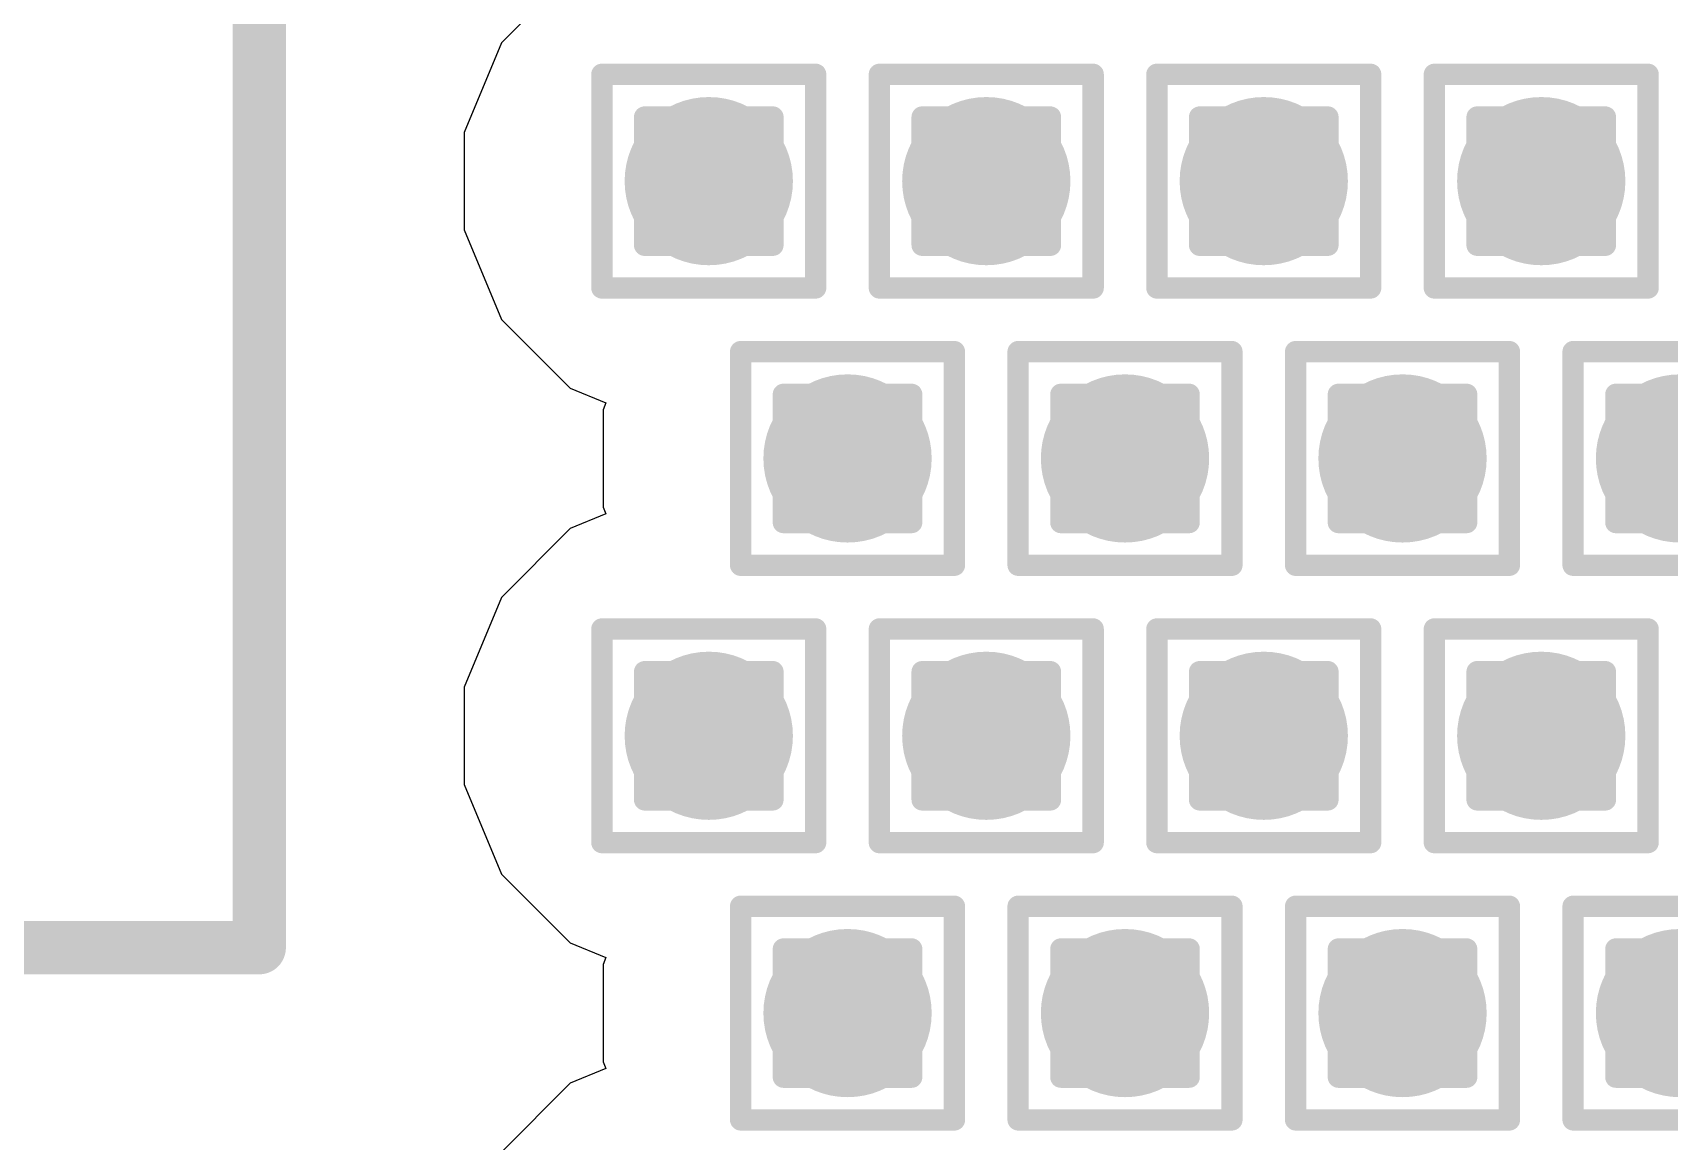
# Model space of a CAD drawing. Header units: inches. Extents: x -12 to 5357, y -8 to 5291.
# Drawn here: x 29.942 to 33.831, y 11.072 to 13.708 of the extents above; entities that cross this region are included whole.
import ezdxf

# ---------------------------------------------------------------- set-up
doc = ezdxf.new("R2010")
doc.units = ezdxf.units.IN
for name, color, linetype in [('Bottom Layer', 5, 'Continuous'), ('Drill Drawing', 1, 'Continuous'), ('Ground', 16, 'Continuous'), ('Power', 76, 'Continuous'), ('Top Layer', 1, 'Continuous'), ('Top Overlay', 2, 'Continuous'), ('Via Holes', 16, 'Continuous')]:
    doc.layers.add(name, color=color, linetype=linetype)

msp = doc.modelspace()

# ---------------------------------------------------------------- hatches: boundary and pattern name
at = {"layer": 'Bottom Layer'}
h = msp.add_hatch(color=5, dxfattribs=at)
edge = h.paths.add_edge_path()
edge.add_arc((31.5485, 13.3553), 0.2, 0, 360)
h = msp.add_hatch(color=5, dxfattribs=at)
edge = h.paths.add_edge_path()
edge.add_arc((32.2081, 13.3553), 0.2, 0, 360)
h = msp.add_hatch(color=5, dxfattribs=at)
edge = h.paths.add_edge_path()
edge.add_arc((32.8676, 13.3553), 0.2, 0, 360)
h = msp.add_hatch(color=5, dxfattribs=at)
edge = h.paths.add_edge_path()
edge.add_arc((33.5271, 13.3553), 0.2, 0, 360)
h = msp.add_hatch(color=5, dxfattribs=at)
edge = h.paths.add_edge_path()
edge.add_arc((31.8783, 12.6958), 0.2, 0, 360)
h = msp.add_hatch(color=5, dxfattribs=at)
edge = h.paths.add_edge_path()
edge.add_arc((32.5378, 12.6958), 0.2, 0, 360)
h = msp.add_hatch(color=5, dxfattribs=at)
edge = h.paths.add_edge_path()
edge.add_arc((33.1974, 12.6958), 0.2, 0, 360)
h = msp.add_hatch(color=5, dxfattribs=at)
edge = h.paths.add_edge_path()
edge.add_arc((33.8569, 12.6958), 0.2, 0, 360)
h = msp.add_hatch(color=5, dxfattribs=at)
edge = h.paths.add_edge_path()
edge.add_arc((31.5485, 12.0362), 0.2, 0, 360)
h = msp.add_hatch(color=5, dxfattribs=at)
edge = h.paths.add_edge_path()
edge.add_arc((32.2081, 12.0362), 0.2, 0, 360)
h = msp.add_hatch(color=5, dxfattribs=at)
edge = h.paths.add_edge_path()
edge.add_arc((32.8676, 12.0362), 0.2, 0, 360)
h = msp.add_hatch(color=5, dxfattribs=at)
edge = h.paths.add_edge_path()
edge.add_arc((33.5271, 12.0362), 0.2, 0, 360)
h = msp.add_hatch(color=5, dxfattribs=at)
edge = h.paths.add_edge_path()
edge.add_arc((31.8783, 11.3767), 0.2, 0, 360)
h = msp.add_hatch(color=5, dxfattribs=at)
edge = h.paths.add_edge_path()
edge.add_arc((32.5378, 11.3767), 0.2, 0, 360)
h = msp.add_hatch(color=5, dxfattribs=at)
edge = h.paths.add_edge_path()
edge.add_arc((33.1974, 11.3767), 0.2, 0, 360)
h = msp.add_hatch(color=5, dxfattribs=at)
edge = h.paths.add_edge_path()
edge.add_arc((33.8569, 11.3767), 0.2, 0, 360)
at = {"layer": 'Ground'}
h = msp.add_hatch(color=16, dxfattribs=at)
edge = h.paths.add_edge_path()
edge.add_arc((31.5485, 13.3553), 0.2, 0, 360)
h = msp.add_hatch(color=16, dxfattribs=at)
edge = h.paths.add_edge_path()
edge.add_arc((32.2081, 13.3553), 0.2, 0, 360)
h = msp.add_hatch(color=16, dxfattribs=at)
edge = h.paths.add_edge_path()
edge.add_arc((32.8676, 13.3553), 0.2, 0, 360)
h = msp.add_hatch(color=16, dxfattribs=at)
edge = h.paths.add_edge_path()
edge.add_arc((33.5271, 13.3553), 0.2, 0, 360)
h = msp.add_hatch(color=16, dxfattribs=at)
edge = h.paths.add_edge_path()
edge.add_arc((31.8783, 12.6958), 0.2, 0, 360)
h = msp.add_hatch(color=16, dxfattribs=at)
edge = h.paths.add_edge_path()
edge.add_arc((32.5378, 12.6958), 0.2, 0, 360)
h = msp.add_hatch(color=16, dxfattribs=at)
edge = h.paths.add_edge_path()
edge.add_arc((33.1974, 12.6958), 0.2, 0, 360)
h = msp.add_hatch(color=16, dxfattribs=at)
edge = h.paths.add_edge_path()
edge.add_arc((33.8569, 12.6958), 0.2, 0, 360)
h = msp.add_hatch(color=16, dxfattribs=at)
edge = h.paths.add_edge_path()
edge.add_arc((31.5485, 12.0362), 0.2, 0, 360)
h = msp.add_hatch(color=16, dxfattribs=at)
edge = h.paths.add_edge_path()
edge.add_arc((32.2081, 12.0362), 0.2, 0, 360)
h = msp.add_hatch(color=16, dxfattribs=at)
edge = h.paths.add_edge_path()
edge.add_arc((32.8676, 12.0362), 0.2, 0, 360)
h = msp.add_hatch(color=16, dxfattribs=at)
edge = h.paths.add_edge_path()
edge.add_arc((33.5271, 12.0362), 0.2, 0, 360)
h = msp.add_hatch(color=16, dxfattribs=at)
edge = h.paths.add_edge_path()
edge.add_arc((31.8783, 11.3767), 0.2, 0, 360)
h = msp.add_hatch(color=16, dxfattribs=at)
edge = h.paths.add_edge_path()
edge.add_arc((32.5378, 11.3767), 0.2, 0, 360)
h = msp.add_hatch(color=16, dxfattribs=at)
edge = h.paths.add_edge_path()
edge.add_arc((33.1974, 11.3767), 0.2, 0, 360)
h = msp.add_hatch(color=16, dxfattribs=at)
edge = h.paths.add_edge_path()
edge.add_arc((33.8569, 11.3767), 0.2, 0, 360)
at = {"layer": 'Power'}
h = msp.add_hatch(color=76, dxfattribs=at)
edge = h.paths.add_edge_path()
edge.add_arc((31.5485, 13.3553), 0.2, 0, 360)
h = msp.add_hatch(color=76, dxfattribs=at)
edge = h.paths.add_edge_path()
edge.add_arc((32.2081, 13.3553), 0.2, 0, 360)
h = msp.add_hatch(color=76, dxfattribs=at)
edge = h.paths.add_edge_path()
edge.add_arc((32.8676, 13.3553), 0.2, 0, 360)
h = msp.add_hatch(color=76, dxfattribs=at)
edge = h.paths.add_edge_path()
edge.add_arc((33.5271, 13.3553), 0.2, 0, 360)
h = msp.add_hatch(color=76, dxfattribs=at)
edge = h.paths.add_edge_path()
edge.add_arc((31.8783, 12.6958), 0.2, 0, 360)
h = msp.add_hatch(color=76, dxfattribs=at)
edge = h.paths.add_edge_path()
edge.add_arc((32.5378, 12.6958), 0.2, 0, 360)
h = msp.add_hatch(color=76, dxfattribs=at)
edge = h.paths.add_edge_path()
edge.add_arc((33.1974, 12.6958), 0.2, 0, 360)
h = msp.add_hatch(color=76, dxfattribs=at)
edge = h.paths.add_edge_path()
edge.add_arc((33.8569, 12.6958), 0.2, 0, 360)
h = msp.add_hatch(color=76, dxfattribs=at)
edge = h.paths.add_edge_path()
edge.add_arc((31.5485, 12.0362), 0.2, 0, 360)
h = msp.add_hatch(color=76, dxfattribs=at)
edge = h.paths.add_edge_path()
edge.add_arc((32.2081, 12.0362), 0.2, 0, 360)
h = msp.add_hatch(color=76, dxfattribs=at)
edge = h.paths.add_edge_path()
edge.add_arc((32.8676, 12.0362), 0.2, 0, 360)
h = msp.add_hatch(color=76, dxfattribs=at)
edge = h.paths.add_edge_path()
edge.add_arc((33.5271, 12.0362), 0.2, 0, 360)
h = msp.add_hatch(color=76, dxfattribs=at)
edge = h.paths.add_edge_path()
edge.add_arc((31.8783, 11.3767), 0.2, 0, 360)
h = msp.add_hatch(color=76, dxfattribs=at)
edge = h.paths.add_edge_path()
edge.add_arc((32.5378, 11.3767), 0.2, 0, 360)
h = msp.add_hatch(color=76, dxfattribs=at)
edge = h.paths.add_edge_path()
edge.add_arc((33.1974, 11.3767), 0.2, 0, 360)
h = msp.add_hatch(color=76, dxfattribs=at)
edge = h.paths.add_edge_path()
edge.add_arc((33.8569, 11.3767), 0.2, 0, 360)
at = {"layer": 'Top Layer'}
h = msp.add_hatch(color=1, dxfattribs=at)
edge = h.paths.add_edge_path()
edge.add_arc((31.5485, 13.3553), 0.2, 0, 360)
h = msp.add_hatch(color=1, dxfattribs=at)
edge = h.paths.add_edge_path()
edge.add_arc((32.2081, 13.3553), 0.2, 0, 360)
h = msp.add_hatch(color=1, dxfattribs=at)
edge = h.paths.add_edge_path()
edge.add_arc((32.8676, 13.3553), 0.2, 0, 360)
h = msp.add_hatch(color=1, dxfattribs=at)
edge = h.paths.add_edge_path()
edge.add_arc((33.5271, 13.3553), 0.2, 0, 360)
h = msp.add_hatch(color=1, dxfattribs=at)
edge = h.paths.add_edge_path()
edge.add_arc((31.8783, 12.6958), 0.2, 0, 360)
h = msp.add_hatch(color=1, dxfattribs=at)
edge = h.paths.add_edge_path()
edge.add_arc((32.5378, 12.6958), 0.2, 0, 360)
h = msp.add_hatch(color=1, dxfattribs=at)
edge = h.paths.add_edge_path()
edge.add_arc((33.1974, 12.6958), 0.2, 0, 360)
h = msp.add_hatch(color=1, dxfattribs=at)
edge = h.paths.add_edge_path()
edge.add_arc((33.8569, 12.6958), 0.2, 0, 360)
h = msp.add_hatch(color=1, dxfattribs=at)
edge = h.paths.add_edge_path()
edge.add_arc((31.5485, 12.0362), 0.2, 0, 360)
h = msp.add_hatch(color=1, dxfattribs=at)
edge = h.paths.add_edge_path()
edge.add_arc((32.2081, 12.0362), 0.2, 0, 360)
h = msp.add_hatch(color=1, dxfattribs=at)
edge = h.paths.add_edge_path()
edge.add_arc((32.8676, 12.0362), 0.2, 0, 360)
h = msp.add_hatch(color=1, dxfattribs=at)
edge = h.paths.add_edge_path()
edge.add_arc((33.5271, 12.0362), 0.2, 0, 360)
h = msp.add_hatch(color=1, dxfattribs=at)
edge = h.paths.add_edge_path()
edge.add_arc((31.8783, 11.3767), 0.2, 0, 360)
h = msp.add_hatch(color=1, dxfattribs=at)
edge = h.paths.add_edge_path()
edge.add_arc((32.5378, 11.3767), 0.2, 0, 360)
h = msp.add_hatch(color=1, dxfattribs=at)
edge = h.paths.add_edge_path()
edge.add_arc((33.1974, 11.3767), 0.2, 0, 360)
h = msp.add_hatch(color=1, dxfattribs=at)
edge = h.paths.add_edge_path()
edge.add_arc((33.8569, 11.3767), 0.2, 0, 360)
at = {"layer": 'Via Holes'}
h = msp.add_hatch(color=7, dxfattribs=at)
edge = h.paths.add_edge_path()
edge.add_arc((31.5485, 13.3553), 0.1, 0, 360)
h = msp.add_hatch(color=7, dxfattribs=at)
edge = h.paths.add_edge_path()
edge.add_arc((32.2081, 13.3553), 0.1, 0, 360)
h = msp.add_hatch(color=7, dxfattribs=at)
edge = h.paths.add_edge_path()
edge.add_arc((32.8676, 13.3553), 0.1, 0, 360)
h = msp.add_hatch(color=7, dxfattribs=at)
edge = h.paths.add_edge_path()
edge.add_arc((33.5271, 13.3553), 0.1, 0, 360)
h = msp.add_hatch(color=7, dxfattribs=at)
edge = h.paths.add_edge_path()
edge.add_arc((31.8783, 12.6958), 0.1, 0, 360)
h = msp.add_hatch(color=7, dxfattribs=at)
edge = h.paths.add_edge_path()
edge.add_arc((32.5378, 12.6958), 0.1, 0, 360)
h = msp.add_hatch(color=7, dxfattribs=at)
edge = h.paths.add_edge_path()
edge.add_arc((33.1974, 12.6958), 0.1, 0, 360)
h = msp.add_hatch(color=7, dxfattribs=at)
edge = h.paths.add_edge_path()
edge.add_arc((33.8569, 12.6958), 0.1, 0, 360)
h = msp.add_hatch(color=7, dxfattribs=at)
edge = h.paths.add_edge_path()
edge.add_arc((31.5485, 12.0362), 0.1, 0, 360)
h = msp.add_hatch(color=7, dxfattribs=at)
edge = h.paths.add_edge_path()
edge.add_arc((32.2081, 12.0362), 0.1, 0, 360)
h = msp.add_hatch(color=7, dxfattribs=at)
edge = h.paths.add_edge_path()
edge.add_arc((32.8676, 12.0362), 0.1, 0, 360)
h = msp.add_hatch(color=7, dxfattribs=at)
edge = h.paths.add_edge_path()
edge.add_arc((33.5271, 12.0362), 0.1, 0, 360)
h = msp.add_hatch(color=7, dxfattribs=at)
edge = h.paths.add_edge_path()
edge.add_arc((31.8783, 11.3767), 0.1, 0, 360)
h = msp.add_hatch(color=7, dxfattribs=at)
edge = h.paths.add_edge_path()
edge.add_arc((32.5378, 11.3767), 0.1, 0, 360)
h = msp.add_hatch(color=7, dxfattribs=at)
edge = h.paths.add_edge_path()
edge.add_arc((33.1974, 11.3767), 0.1, 0, 360)
h = msp.add_hatch(color=7, dxfattribs=at)
edge = h.paths.add_edge_path()
edge.add_arc((33.8569, 11.3767), 0.1, 0, 360)

# ---------------------------------------------------------------- linework, layer by layer
at = {"layer": 'Drill Drawing', "const_width": 0.0508}
for points in [[(31.2945, 13.6093), (31.8025, 13.6093)], [(31.2945, 13.1013), (31.2945, 13.6093)], [(31.8025, 13.1013), (31.8025, 13.6093)], [(31.9541, 13.6093), (32.4621, 13.6093)], [(31.9541, 13.1013), (31.9541, 13.6093)], [(32.4621, 13.1013), (32.4621, 13.6093)], [(32.6136, 13.6093), (33.1216, 13.6093)], [(32.6136, 13.1013), (32.6136, 13.6093)], [(33.1216, 13.1013), (33.1216, 13.6093)], [(33.2731, 13.6093), (33.7811, 13.6093)], [(33.2731, 13.1013), (33.2731, 13.6093)], [(33.7811, 13.1013), (33.7811, 13.6093)], [(31.3961, 13.5077), (31.7009, 13.5077)], [(31.3961, 13.2029), (31.3961, 13.5077)], [(31.7009, 13.2029), (31.7009, 13.5077)], [(32.0557, 13.5077), (32.3605, 13.5077)], [(32.0557, 13.2029), (32.0557, 13.5077)], [(32.3605, 13.2029), (32.3605, 13.5077)], [(32.7152, 13.5077), (33.02, 13.5077)], [(32.7152, 13.2029), (32.7152, 13.5077)], [(33.02, 13.2029), (33.02, 13.5077)], [(33.3747, 13.5077), (33.6795, 13.5077)], [(33.3747, 13.2029), (33.3747, 13.5077)], [(33.6795, 13.2029), (33.6795, 13.5077)], [(31.3961, 13.2029), (31.7009, 13.2029)], [(32.0557, 13.2029), (32.3605, 13.2029)], [(32.7152, 13.2029), (33.02, 13.2029)], [(33.3747, 13.2029), (33.6795, 13.2029)], [(31.2945, 13.1013), (31.8025, 13.1013)], [(31.9541, 13.1013), (32.4621, 13.1013)], [(32.6136, 13.1013), (33.1216, 13.1013)], [(33.2731, 13.1013), (33.7811, 13.1013)], [(31.6243, 12.9498), (32.1323, 12.9498)], [(31.6243, 12.4418), (31.6243, 12.9498)], [(32.1323, 12.4418), (32.1323, 12.9498)], [(32.2838, 12.9498), (32.7918, 12.9498)], [(32.2838, 12.4418), (32.2838, 12.9498)], [(32.7918, 12.4418), (32.7918, 12.9498)], [(32.9434, 12.9498), (33.4514, 12.9498)], [(32.9434, 12.4418), (32.9434, 12.9498)], [(33.4514, 12.4418), (33.4514, 12.9498)], [(33.6029, 12.9498), (34.1109, 12.9498)], [(33.6029, 12.4418), (33.6029, 12.9498)], [(31.7259, 12.8482), (32.0307, 12.8482)], [(31.7259, 12.5434), (31.7259, 12.8482)], [(32.0307, 12.5434), (32.0307, 12.8482)], [(32.3854, 12.8482), (32.6902, 12.8482)], [(32.3854, 12.5434), (32.3854, 12.8482)], [(32.6902, 12.5434), (32.6902, 12.8482)], [(33.045, 12.8482), (33.3498, 12.8482)], [(33.045, 12.5434), (33.045, 12.8482)], [(33.3498, 12.5434), (33.3498, 12.8482)], [(33.7045, 12.8482), (34.0093, 12.8482)], [(33.7045, 12.5434), (33.7045, 12.8482)], [(31.7259, 12.5434), (32.0307, 12.5434)], [(32.3854, 12.5434), (32.6902, 12.5434)], [(33.045, 12.5434), (33.3498, 12.5434)], [(33.7045, 12.5434), (34.0093, 12.5434)], [(31.6243, 12.4418), (32.1323, 12.4418)], [(32.2838, 12.4418), (32.7918, 12.4418)], [(32.9434, 12.4418), (33.4514, 12.4418)], [(33.6029, 12.4418), (34.1109, 12.4418)], [(31.2945, 12.2902), (31.8025, 12.2902)], [(31.2945, 11.7822), (31.2945, 12.2902)], [(31.8025, 11.7822), (31.8025, 12.2902)], [(31.9541, 12.2902), (32.4621, 12.2902)], [(31.9541, 11.7822), (31.9541, 12.2902)], [(32.4621, 11.7822), (32.4621, 12.2902)], [(32.6136, 12.2902), (33.1216, 12.2902)], [(32.6136, 11.7822), (32.6136, 12.2902)], [(33.1216, 11.7822), (33.1216, 12.2902)], [(33.2731, 12.2902), (33.7811, 12.2902)], [(33.2731, 11.7822), (33.2731, 12.2902)], [(33.7811, 11.7822), (33.7811, 12.2902)], [(31.3961, 12.1886), (31.7009, 12.1886)], [(31.3961, 11.8838), (31.3961, 12.1886)], [(31.7009, 11.8838), (31.7009, 12.1886)], [(32.0557, 12.1886), (32.3605, 12.1886)], [(32.0557, 11.8838), (32.0557, 12.1886)], [(32.3605, 11.8838), (32.3605, 12.1886)], [(32.7152, 12.1886), (33.02, 12.1886)], [(32.7152, 11.8838), (32.7152, 12.1886)], [(33.02, 11.8838), (33.02, 12.1886)], [(33.3747, 12.1886), (33.6795, 12.1886)], [(33.3747, 11.8838), (33.3747, 12.1886)], [(33.6795, 11.8838), (33.6795, 12.1886)], [(31.3961, 11.8838), (31.7009, 11.8838)], [(32.0557, 11.8838), (32.3605, 11.8838)], [(32.7152, 11.8838), (33.02, 11.8838)], [(33.3747, 11.8838), (33.6795, 11.8838)], [(31.2945, 11.7822), (31.8025, 11.7822)], [(31.9541, 11.7822), (32.4621, 11.7822)], [(32.6136, 11.7822), (33.1216, 11.7822)], [(33.2731, 11.7822), (33.7811, 11.7822)], [(31.6243, 11.6307), (32.1323, 11.6307)], [(31.6243, 11.1227), (31.6243, 11.6307)], [(32.1323, 11.1227), (32.1323, 11.6307)], [(32.2838, 11.6307), (32.7918, 11.6307)], [(32.2838, 11.1227), (32.2838, 11.6307)], [(32.7918, 11.1227), (32.7918, 11.6307)], [(32.9434, 11.6307), (33.4514, 11.6307)], [(32.9434, 11.1227), (32.9434, 11.6307)], [(33.4514, 11.1227), (33.4514, 11.6307)], [(33.6029, 11.6307), (34.1109, 11.6307)], [(33.6029, 11.1227), (33.6029, 11.6307)], [(31.7259, 11.5291), (32.0307, 11.5291)], [(31.7259, 11.2243), (31.7259, 11.5291)], [(32.0307, 11.2243), (32.0307, 11.5291)], [(32.3854, 11.5291), (32.6902, 11.5291)], [(32.3854, 11.2243), (32.3854, 11.5291)], [(32.6902, 11.2243), (32.6902, 11.5291)], [(33.045, 11.5291), (33.3498, 11.5291)], [(33.045, 11.2243), (33.045, 11.5291)], [(33.3498, 11.2243), (33.3498, 11.5291)], [(33.7045, 11.5291), (34.0093, 11.5291)], [(33.7045, 11.2243), (33.7045, 11.5291)], [(31.7259, 11.2243), (32.0307, 11.2243)], [(32.3854, 11.2243), (32.6902, 11.2243)], [(33.045, 11.2243), (33.3498, 11.2243)], [(33.7045, 11.2243), (34.0093, 11.2243)], [(31.6243, 11.1227), (32.1323, 11.1227)], [(32.2838, 11.1227), (32.7918, 11.1227)], [(32.9434, 11.1227), (33.4514, 11.1227)], [(33.6029, 11.1227), (34.1109, 11.1227)]]:
    msp.add_lwpolyline(points, dxfattribs=at)
at = {"layer": 'Drill Drawing', "const_width": 0.0254}
for points in [[(31.2818, 13.6093, 1), (31.3072, 13.6093, 1)], [(31.2818, 13.6093, 1), (31.3072, 13.6093, 1)], [(31.7898, 13.6093, 1), (31.8152, 13.6093, 1)], [(31.7898, 13.6093, 1), (31.8152, 13.6093, 1)], [(31.9414, 13.6093, 1), (31.9668, 13.6093, 1)], [(31.9414, 13.6093, 1), (31.9668, 13.6093, 1)], [(32.4494, 13.6093, 1), (32.4748, 13.6093, 1)], [(32.4494, 13.6093, 1), (32.4748, 13.6093, 1)], [(32.6009, 13.6093, 1), (32.6263, 13.6093, 1)], [(32.6009, 13.6093, 1), (32.6263, 13.6093, 1)], [(33.1089, 13.6093, 1), (33.1343, 13.6093, 1)], [(33.1089, 13.6093, 1), (33.1343, 13.6093, 1)], [(33.2604, 13.6093, 1), (33.2858, 13.6093, 1)], [(33.2604, 13.6093, 1), (33.2858, 13.6093, 1)], [(33.7684, 13.6093, 1), (33.7938, 13.6093, 1)], [(33.7684, 13.6093, 1), (33.7938, 13.6093, 1)], [(31.3834, 13.5077, 1), (31.4088, 13.5077, 1)], [(31.3834, 13.5077, 1), (31.4088, 13.5077, 1)], [(31.6882, 13.5077, 1), (31.7136, 13.5077, 1)], [(31.6882, 13.5077, 1), (31.7136, 13.5077, 1)], [(32.043, 13.5077, 1), (32.0684, 13.5077, 1)], [(32.043, 13.5077, 1), (32.0684, 13.5077, 1)], [(32.3478, 13.5077, 1), (32.3732, 13.5077, 1)], [(32.3478, 13.5077, 1), (32.3732, 13.5077, 1)], [(32.7025, 13.5077, 1), (32.7279, 13.5077, 1)], [(32.7025, 13.5077, 1), (32.7279, 13.5077, 1)], [(33.0073, 13.5077, 1), (33.0327, 13.5077, 1)], [(33.0073, 13.5077, 1), (33.0327, 13.5077, 1)], [(33.362, 13.5077, 1), (33.3874, 13.5077, 1)], [(33.362, 13.5077, 1), (33.3874, 13.5077, 1)], [(33.6668, 13.5077, 1), (33.6922, 13.5077, 1)], [(33.6668, 13.5077, 1), (33.6922, 13.5077, 1)], [(31.3834, 13.2029, 1), (31.4088, 13.2029, 1)], [(31.3834, 13.2029, 1), (31.4088, 13.2029, 1)], [(31.6882, 13.2029, 1), (31.7136, 13.2029, 1)], [(31.6882, 13.2029, 1), (31.7136, 13.2029, 1)], [(32.043, 13.2029, 1), (32.0684, 13.2029, 1)], [(32.043, 13.2029, 1), (32.0684, 13.2029, 1)], [(32.3478, 13.2029, 1), (32.3732, 13.2029, 1)], [(32.3478, 13.2029, 1), (32.3732, 13.2029, 1)], [(32.7025, 13.2029, 1), (32.7279, 13.2029, 1)], [(32.7025, 13.2029, 1), (32.7279, 13.2029, 1)], [(33.0073, 13.2029, 1), (33.0327, 13.2029, 1)], [(33.0073, 13.2029, 1), (33.0327, 13.2029, 1)], [(33.362, 13.2029, 1), (33.3874, 13.2029, 1)], [(33.362, 13.2029, 1), (33.3874, 13.2029, 1)], [(33.6668, 13.2029, 1), (33.6922, 13.2029, 1)], [(33.6668, 13.2029, 1), (33.6922, 13.2029, 1)], [(31.2818, 13.1013, 1), (31.3072, 13.1013, 1)], [(31.2818, 13.1013, 1), (31.3072, 13.1013, 1)], [(31.7898, 13.1013, 1), (31.8152, 13.1013, 1)], [(31.7898, 13.1013, 1), (31.8152, 13.1013, 1)], [(31.9414, 13.1013, 1), (31.9668, 13.1013, 1)], [(31.9414, 13.1013, 1), (31.9668, 13.1013, 1)], [(32.4494, 13.1013, 1), (32.4748, 13.1013, 1)], [(32.4494, 13.1013, 1), (32.4748, 13.1013, 1)], [(32.6009, 13.1013, 1), (32.6263, 13.1013, 1)], [(32.6009, 13.1013, 1), (32.6263, 13.1013, 1)], [(33.1089, 13.1013, 1), (33.1343, 13.1013, 1)], [(33.1089, 13.1013, 1), (33.1343, 13.1013, 1)], [(33.2604, 13.1013, 1), (33.2858, 13.1013, 1)], [(33.2604, 13.1013, 1), (33.2858, 13.1013, 1)], [(33.7684, 13.1013, 1), (33.7938, 13.1013, 1)], [(33.7684, 13.1013, 1), (33.7938, 13.1013, 1)], [(31.6116, 12.9498, 1), (31.637, 12.9498, 1)], [(31.6116, 12.9498, 1), (31.637, 12.9498, 1)], [(32.1196, 12.9498, 1), (32.145, 12.9498, 1)], [(32.1196, 12.9498, 1), (32.145, 12.9498, 1)], [(32.2711, 12.9498, 1), (32.2965, 12.9498, 1)], [(32.2711, 12.9498, 1), (32.2965, 12.9498, 1)], [(32.7791, 12.9498, 1), (32.8045, 12.9498, 1)], [(32.7791, 12.9498, 1), (32.8045, 12.9498, 1)], [(32.9307, 12.9498, 1), (32.9561, 12.9498, 1)], [(32.9307, 12.9498, 1), (32.9561, 12.9498, 1)], [(33.4387, 12.9498, 1), (33.4641, 12.9498, 1)], [(33.4387, 12.9498, 1), (33.4641, 12.9498, 1)], [(33.5902, 12.9498, 1), (33.6156, 12.9498, 1)], [(33.5902, 12.9498, 1), (33.6156, 12.9498, 1)], [(31.7132, 12.8482, 1), (31.7386, 12.8482, 1)], [(31.7132, 12.8482, 1), (31.7386, 12.8482, 1)], [(32.018, 12.8482, 1), (32.0434, 12.8482, 1)], [(32.018, 12.8482, 1), (32.0434, 12.8482, 1)], [(32.3727, 12.8482, 1), (32.3981, 12.8482, 1)], [(32.3727, 12.8482, 1), (32.3981, 12.8482, 1)], [(32.6775, 12.8482, 1), (32.7029, 12.8482, 1)], [(32.6775, 12.8482, 1), (32.7029, 12.8482, 1)], [(33.0323, 12.8482, 1), (33.0577, 12.8482, 1)], [(33.0323, 12.8482, 1), (33.0577, 12.8482, 1)], [(33.3371, 12.8482, 1), (33.3625, 12.8482, 1)], [(33.3371, 12.8482, 1), (33.3625, 12.8482, 1)], [(33.6918, 12.8482, 1), (33.7172, 12.8482, 1)], [(33.6918, 12.8482, 1), (33.7172, 12.8482, 1)], [(31.7132, 12.5434, 1), (31.7386, 12.5434, 1)], [(31.7132, 12.5434, 1), (31.7386, 12.5434, 1)], [(32.018, 12.5434, 1), (32.0434, 12.5434, 1)], [(32.018, 12.5434, 1), (32.0434, 12.5434, 1)], [(32.3727, 12.5434, 1), (32.3981, 12.5434, 1)], [(32.3727, 12.5434, 1), (32.3981, 12.5434, 1)], [(32.6775, 12.5434, 1), (32.7029, 12.5434, 1)], [(32.6775, 12.5434, 1), (32.7029, 12.5434, 1)], [(33.0323, 12.5434, 1), (33.0577, 12.5434, 1)], [(33.0323, 12.5434, 1), (33.0577, 12.5434, 1)], [(33.3371, 12.5434, 1), (33.3625, 12.5434, 1)], [(33.3371, 12.5434, 1), (33.3625, 12.5434, 1)], [(33.6918, 12.5434, 1), (33.7172, 12.5434, 1)], [(33.6918, 12.5434, 1), (33.7172, 12.5434, 1)], [(31.6116, 12.4418, 1), (31.637, 12.4418, 1)], [(31.6116, 12.4418, 1), (31.637, 12.4418, 1)], [(32.1196, 12.4418, 1), (32.145, 12.4418, 1)], [(32.1196, 12.4418, 1), (32.145, 12.4418, 1)], [(32.2711, 12.4418, 1), (32.2965, 12.4418, 1)], [(32.2711, 12.4418, 1), (32.2965, 12.4418, 1)], [(32.7791, 12.4418, 1), (32.8045, 12.4418, 1)], [(32.7791, 12.4418, 1), (32.8045, 12.4418, 1)], [(32.9307, 12.4418, 1), (32.9561, 12.4418, 1)], [(32.9307, 12.4418, 1), (32.9561, 12.4418, 1)], [(33.4387, 12.4418, 1), (33.4641, 12.4418, 1)], [(33.4387, 12.4418, 1), (33.4641, 12.4418, 1)], [(33.5902, 12.4418, 1), (33.6156, 12.4418, 1)], [(33.5902, 12.4418, 1), (33.6156, 12.4418, 1)], [(31.2818, 12.2902, 1), (31.3072, 12.2902, 1)], [(31.2818, 12.2902, 1), (31.3072, 12.2902, 1)], [(31.7898, 12.2902, 1), (31.8152, 12.2902, 1)], [(31.7898, 12.2902, 1), (31.8152, 12.2902, 1)], [(31.9414, 12.2902, 1), (31.9668, 12.2902, 1)], [(31.9414, 12.2902, 1), (31.9668, 12.2902, 1)], [(32.4494, 12.2902, 1), (32.4748, 12.2902, 1)], [(32.4494, 12.2902, 1), (32.4748, 12.2902, 1)], [(32.6009, 12.2902, 1), (32.6263, 12.2902, 1)], [(32.6009, 12.2902, 1), (32.6263, 12.2902, 1)], [(33.1089, 12.2902, 1), (33.1343, 12.2902, 1)], [(33.1089, 12.2902, 1), (33.1343, 12.2902, 1)], [(33.2604, 12.2902, 1), (33.2858, 12.2902, 1)], [(33.2604, 12.2902, 1), (33.2858, 12.2902, 1)], [(33.7684, 12.2902, 1), (33.7938, 12.2902, 1)], [(33.7684, 12.2902, 1), (33.7938, 12.2902, 1)], [(31.3834, 12.1886, 1), (31.4088, 12.1886, 1)], [(31.3834, 12.1886, 1), (31.4088, 12.1886, 1)], [(31.6882, 12.1886, 1), (31.7136, 12.1886, 1)], [(31.6882, 12.1886, 1), (31.7136, 12.1886, 1)], [(32.043, 12.1886, 1), (32.0684, 12.1886, 1)], [(32.043, 12.1886, 1), (32.0684, 12.1886, 1)], [(32.3478, 12.1886, 1), (32.3732, 12.1886, 1)], [(32.3478, 12.1886, 1), (32.3732, 12.1886, 1)], [(32.7025, 12.1886, 1), (32.7279, 12.1886, 1)], [(32.7025, 12.1886, 1), (32.7279, 12.1886, 1)], [(33.0073, 12.1886, 1), (33.0327, 12.1886, 1)], [(33.0073, 12.1886, 1), (33.0327, 12.1886, 1)], [(33.362, 12.1886, 1), (33.3874, 12.1886, 1)], [(33.362, 12.1886, 1), (33.3874, 12.1886, 1)], [(33.6668, 12.1886, 1), (33.6922, 12.1886, 1)], [(33.6668, 12.1886, 1), (33.6922, 12.1886, 1)], [(31.3834, 11.8838, 1), (31.4088, 11.8838, 1)], [(31.3834, 11.8838, 1), (31.4088, 11.8838, 1)], [(31.6882, 11.8838, 1), (31.7136, 11.8838, 1)], [(31.6882, 11.8838, 1), (31.7136, 11.8838, 1)], [(32.043, 11.8838, 1), (32.0684, 11.8838, 1)], [(32.043, 11.8838, 1), (32.0684, 11.8838, 1)], [(32.3478, 11.8838, 1), (32.3732, 11.8838, 1)], [(32.3478, 11.8838, 1), (32.3732, 11.8838, 1)], [(32.7025, 11.8838, 1), (32.7279, 11.8838, 1)], [(32.7025, 11.8838, 1), (32.7279, 11.8838, 1)], [(33.0073, 11.8838, 1), (33.0327, 11.8838, 1)], [(33.0073, 11.8838, 1), (33.0327, 11.8838, 1)], [(33.362, 11.8838, 1), (33.3874, 11.8838, 1)], [(33.362, 11.8838, 1), (33.3874, 11.8838, 1)], [(33.6668, 11.8838, 1), (33.6922, 11.8838, 1)], [(33.6668, 11.8838, 1), (33.6922, 11.8838, 1)], [(31.2818, 11.7822, 1), (31.3072, 11.7822, 1)], [(31.2818, 11.7822, 1), (31.3072, 11.7822, 1)], [(31.7898, 11.7822, 1), (31.8152, 11.7822, 1)], [(31.7898, 11.7822, 1), (31.8152, 11.7822, 1)], [(31.9414, 11.7822, 1), (31.9668, 11.7822, 1)], [(31.9414, 11.7822, 1), (31.9668, 11.7822, 1)], [(32.4494, 11.7822, 1), (32.4748, 11.7822, 1)], [(32.4494, 11.7822, 1), (32.4748, 11.7822, 1)], [(32.6009, 11.7822, 1), (32.6263, 11.7822, 1)], [(32.6009, 11.7822, 1), (32.6263, 11.7822, 1)], [(33.1089, 11.7822, 1), (33.1343, 11.7822, 1)], [(33.1089, 11.7822, 1), (33.1343, 11.7822, 1)], [(33.2604, 11.7822, 1), (33.2858, 11.7822, 1)], [(33.2604, 11.7822, 1), (33.2858, 11.7822, 1)], [(33.7684, 11.7822, 1), (33.7938, 11.7822, 1)], [(33.7684, 11.7822, 1), (33.7938, 11.7822, 1)], [(31.6116, 11.6307, 1), (31.637, 11.6307, 1)], [(31.6116, 11.6307, 1), (31.637, 11.6307, 1)], [(32.1196, 11.6307, 1), (32.145, 11.6307, 1)], [(32.1196, 11.6307, 1), (32.145, 11.6307, 1)], [(32.2711, 11.6307, 1), (32.2965, 11.6307, 1)], [(32.2711, 11.6307, 1), (32.2965, 11.6307, 1)], [(32.7791, 11.6307, 1), (32.8045, 11.6307, 1)], [(32.7791, 11.6307, 1), (32.8045, 11.6307, 1)], [(32.9307, 11.6307, 1), (32.9561, 11.6307, 1)], [(32.9307, 11.6307, 1), (32.9561, 11.6307, 1)], [(33.4387, 11.6307, 1), (33.4641, 11.6307, 1)], [(33.4387, 11.6307, 1), (33.4641, 11.6307, 1)], [(33.5902, 11.6307, 1), (33.6156, 11.6307, 1)], [(33.5902, 11.6307, 1), (33.6156, 11.6307, 1)], [(31.7132, 11.5291, 1), (31.7386, 11.5291, 1)], [(31.7132, 11.5291, 1), (31.7386, 11.5291, 1)], [(32.018, 11.5291, 1), (32.0434, 11.5291, 1)], [(32.018, 11.5291, 1), (32.0434, 11.5291, 1)], [(32.3727, 11.5291, 1), (32.3981, 11.5291, 1)], [(32.3727, 11.5291, 1), (32.3981, 11.5291, 1)], [(32.6775, 11.5291, 1), (32.7029, 11.5291, 1)], [(32.6775, 11.5291, 1), (32.7029, 11.5291, 1)], [(33.0323, 11.5291, 1), (33.0577, 11.5291, 1)], [(33.0323, 11.5291, 1), (33.0577, 11.5291, 1)], [(33.3371, 11.5291, 1), (33.3625, 11.5291, 1)], [(33.3371, 11.5291, 1), (33.3625, 11.5291, 1)], [(33.6918, 11.5291, 1), (33.7172, 11.5291, 1)], [(33.6918, 11.5291, 1), (33.7172, 11.5291, 1)], [(31.7132, 11.2243, 1), (31.7386, 11.2243, 1)], [(31.7132, 11.2243, 1), (31.7386, 11.2243, 1)], [(32.018, 11.2243, 1), (32.0434, 11.2243, 1)], [(32.018, 11.2243, 1), (32.0434, 11.2243, 1)], [(32.3727, 11.2243, 1), (32.3981, 11.2243, 1)], [(32.3727, 11.2243, 1), (32.3981, 11.2243, 1)], [(32.6775, 11.2243, 1), (32.7029, 11.2243, 1)], [(32.6775, 11.2243, 1), (32.7029, 11.2243, 1)], [(33.0323, 11.2243, 1), (33.0577, 11.2243, 1)], [(33.0323, 11.2243, 1), (33.0577, 11.2243, 1)], [(33.3371, 11.2243, 1), (33.3625, 11.2243, 1)], [(33.3371, 11.2243, 1), (33.3625, 11.2243, 1)], [(33.6918, 11.2243, 1), (33.7172, 11.2243, 1)], [(33.6918, 11.2243, 1), (33.7172, 11.2243, 1)], [(31.6116, 11.1227, 1), (31.637, 11.1227, 1)], [(31.6116, 11.1227, 1), (31.637, 11.1227, 1)], [(32.1196, 11.1227, 1), (32.145, 11.1227, 1)], [(32.1196, 11.1227, 1), (32.145, 11.1227, 1)], [(32.2711, 11.1227, 1), (32.2965, 11.1227, 1)], [(32.2711, 11.1227, 1), (32.2965, 11.1227, 1)], [(32.7791, 11.1227, 1), (32.8045, 11.1227, 1)], [(32.7791, 11.1227, 1), (32.8045, 11.1227, 1)], [(32.9307, 11.1227, 1), (32.9561, 11.1227, 1)], [(32.9307, 11.1227, 1), (32.9561, 11.1227, 1)], [(33.4387, 11.1227, 1), (33.4641, 11.1227, 1)], [(33.4387, 11.1227, 1), (33.4641, 11.1227, 1)], [(33.5902, 11.1227, 1), (33.6156, 11.1227, 1)], [(33.5902, 11.1227, 1), (33.6156, 11.1227, 1)]]:
    msp.add_lwpolyline(points, format="xyb", close=True, dxfattribs=at)
at = {"layer": 'Power'}
for p, q in [((31.2194, 13.8479), (31.056, 13.6844)), ((31.056, 13.6844), (30.9675, 13.4709)), ((30.9675, 13.4709), (30.9675, 13.2398)), ((30.9675, 13.2398), (31.056, 13.0262)), ((31.056, 13.0262), (31.2194, 12.8628)), ((31.2194, 12.8628), (31.3041, 12.8277)), ((31.3041, 12.8277), (31.2973, 12.8114)), ((31.2973, 12.8114), (31.2973, 12.5802)), ((31.3041, 12.5639), (31.2194, 12.5288)), ((31.2973, 12.5802), (31.3041, 12.5639)), ((31.2194, 12.5288), (31.056, 12.3654)), ((31.056, 12.3654), (30.9675, 12.1518)), ((30.9675, 12.1518), (30.9675, 11.9207)), ((30.9675, 11.9207), (31.056, 11.7071)), ((31.056, 11.7071), (31.2194, 11.5437)), ((31.2194, 11.5437), (31.3041, 11.5086)), ((31.3041, 11.5086), (31.2973, 11.4923)), ((31.2973, 11.4923), (31.2973, 11.2611)), ((31.3041, 11.2448), (31.2194, 11.2097)), ((31.2973, 11.2611), (31.3041, 11.2448)), ((31.2194, 11.2097), (31.056, 11.0463))]:
    msp.add_line(p, q, dxfattribs=at)
at = {"layer": 'Top Overlay', "const_width": 0.127}
for points in [[(30.48, 11.5323), (30.48, 15.367)], [(16.637, 11.5323), (30.48, 11.5323)]]:
    msp.add_lwpolyline(points, dxfattribs=at)
at = {"layer": 'Top Overlay', "const_width": 0.0635}
msp.add_lwpolyline([(30.4483, 11.5323, 1), (30.5117, 11.5323, 1)], format="xyb", close=True, dxfattribs=at)
msp.add_lwpolyline([(30.4483, 11.5323, 1), (30.5117, 11.5323, 1)], format="xyb", close=True, dxfattribs=at)

doc.saveas('drawing.dxf')
